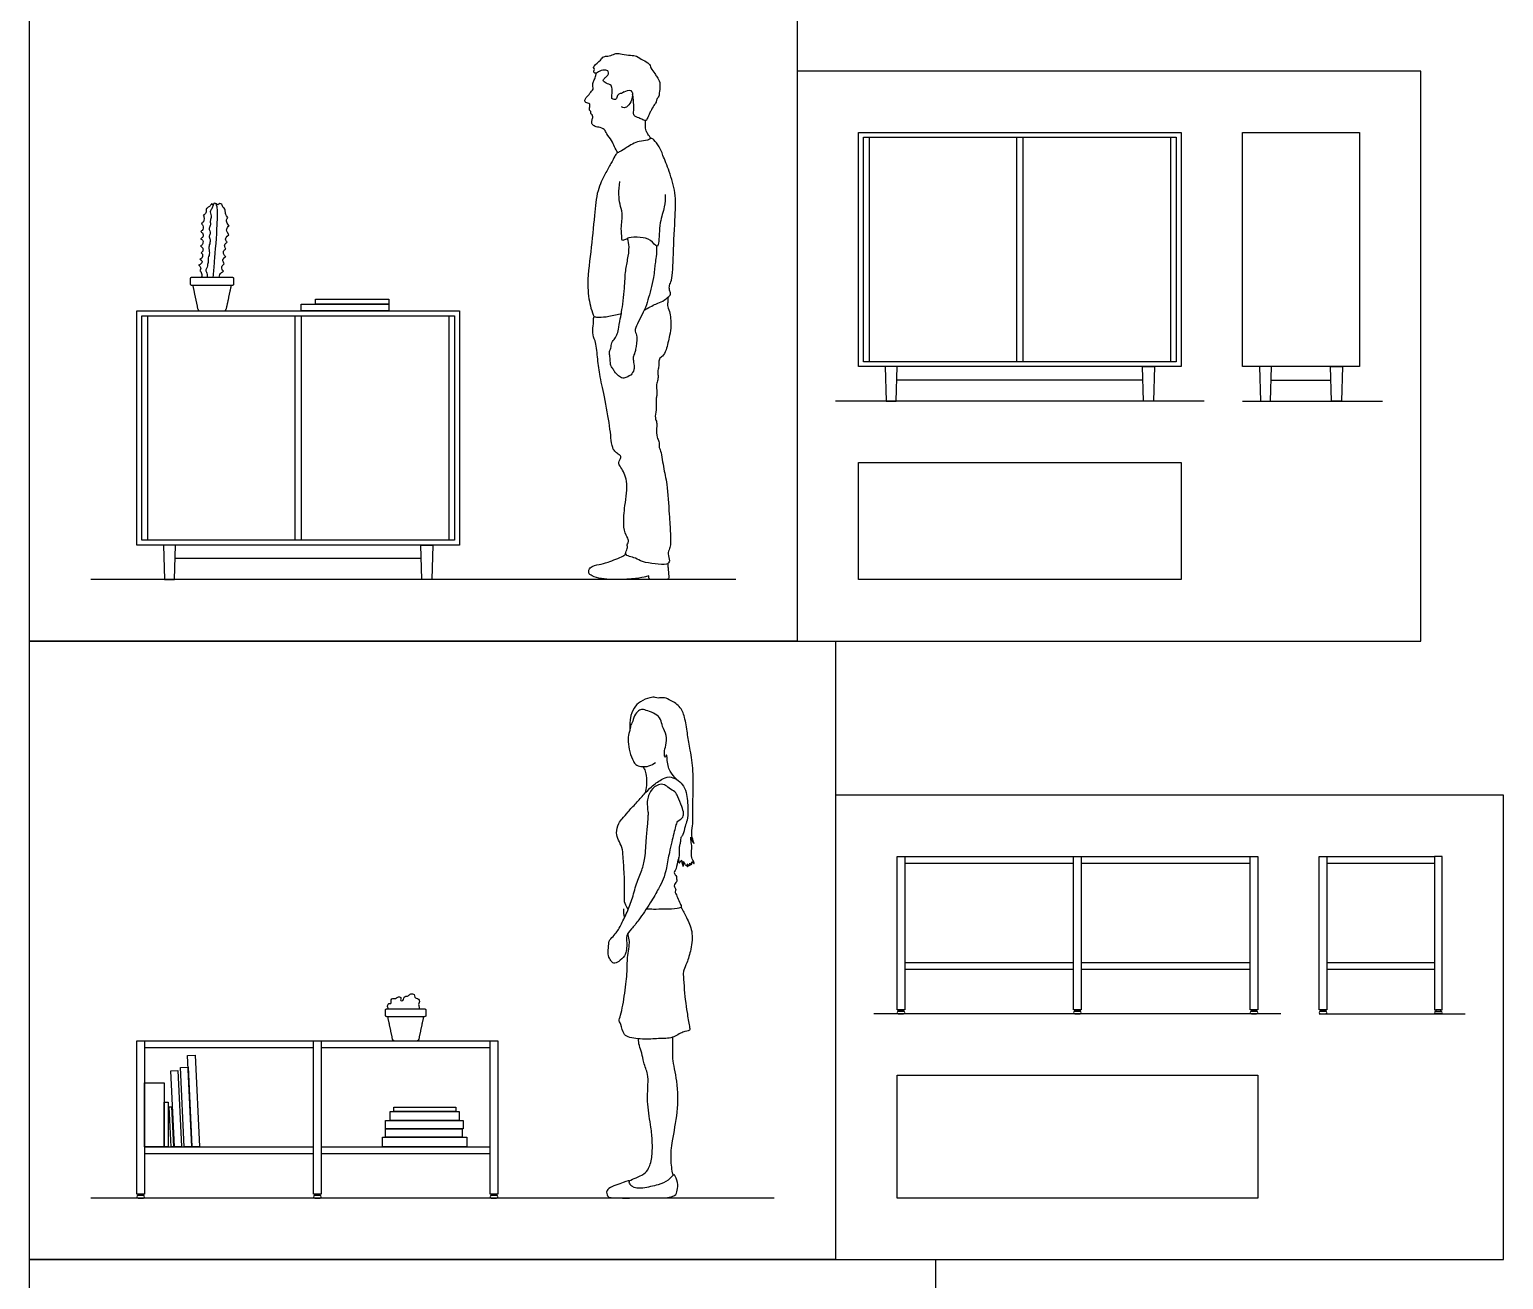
# Model space of a CAD drawing. Header units: millimetres. Extents: x 0.1 to 7.1, y -0.3 to 19.4.
# Drawn here: x 0.062 to 4.938, y 2.195 to 6.331 of the extents above; entities that cross this region are included whole.
import ezdxf

# ---------------------------------------------------------------- set-up
doc = ezdxf.new("R2010")
doc.units = ezdxf.units.MM
for name, color, linetype, true_color in [('AG-DIAGRAM', 7, 'Continuous', 0xfecc66), ('AG-FURNITURE', 7, 'Continuous', 0x66ccff), ('AG-OBJECTS', 7, 'Continuous', 0xcc66ff), ('AG-PEOPLE', 7, 'Continuous', 0xfc6666), ('X-VPRT', 6, 'Continuous', 0xff00ff)]:
    doc.layers.add(name, color=color, linetype=linetype, true_color=true_color)

msp = doc.modelspace()

# ---------------------------------------------------------------- linework, layer by layer
at = {"layer": 'AG-DIAGRAM'}
for p, q in [((3.9479, 5.1012), (2.7287, 5.1012)), ((4.0749, 5.1012), (4.5384, 5.1012)), ((2.3985, 4.5107), (0.2649, 4.5107)), ((4.2019, 3.0741), (2.8557, 3.0741)), ((4.3289, 3.0741), (4.8115, 3.0741)), ((2.5255, 2.4645), (0.2649, 2.4645))]:
    msp.add_line(p, q, dxfattribs=at)
at = {"layer": 'AG-FURNITURE'}
for p, q in [((4.1697, 5.171), (4.3674, 5.171)), ((2.9573, 3.5948), (3.5161, 3.5948)), ((2.9573, 3.5726), (3.5161, 3.5726)), ((3.5415, 3.5948), (4.1003, 3.5948)), ((3.5415, 3.5726), (4.1003, 3.5726)), ((2.9573, 3.2439), (3.5161, 3.2439)), ((2.9573, 3.2217), (3.5161, 3.2217)), ((3.5415, 3.2439), (4.1003, 3.2439)), ((3.5415, 3.2217), (4.1003, 3.2217)), ((0.4427, 2.9852), (1.0015, 2.9852)), ((1.0269, 2.9852), (1.5857, 2.9852)), ((0.4427, 2.963), (1.0015, 2.963)), ((1.0269, 2.963), (1.5857, 2.963)), ((0.4427, 2.6343), (1.0015, 2.6343)), ((1.0269, 2.6343), (1.5857, 2.6343)), ((0.4427, 2.6121), (1.0015, 2.6121)), ((1.0269, 2.6121), (1.5857, 2.6121))]:
    msp.add_line(p, q, dxfattribs=at)
for points in [[(2.8049, 5.9902), (3.8717, 5.9902), (3.8717, 5.2155), (2.8049, 5.2155)], [(2.8207, 5.9744), (3.8558, 5.9744), (3.8558, 5.2314), (2.8207, 5.2314)], [(3.3287, 5.9744), (3.3478, 5.9744), (3.3478, 5.2314), (3.3287, 5.2314)], [(4.0749, 5.9902), (4.4622, 5.9902), (4.4622, 5.2155), (4.0749, 5.2155)], [(0.4173, 5.3997), (1.4841, 5.3997), (1.4841, 4.625), (0.4173, 4.625)], [(0.4331, 5.3838), (1.4682, 5.3838), (1.4682, 4.6409), (0.4331, 4.6409)], [(0.9411, 5.3838), (0.9602, 5.3838), (0.9602, 4.6409), (0.9411, 4.6409)], [(2.8929, 5.2155), (2.8962, 5.1012), (2.9294, 5.1012), (2.9327, 5.2155)], [(3.7836, 5.2155), (3.7803, 5.1012), (3.7471, 5.1012), (3.7438, 5.2155)], [(4.1312, 5.2155), (4.1345, 5.1012), (4.1676, 5.1012), (4.1709, 5.2155)], [(4.4059, 5.2155), (4.4026, 5.1012), (4.3694, 5.1012), (4.3661, 5.2155)], [(2.8049, 4.898), (3.8717, 4.898), (3.8717, 4.5107), (2.8049, 4.5107)], [(0.5053, 4.625), (0.5086, 4.5107), (0.5418, 4.5107), (0.5451, 4.625)], [(1.396, 4.625), (1.3927, 4.5107), (1.3595, 4.5107), (1.3562, 4.625)], [(2.9319, 3.5948), (2.9573, 3.5948), (2.9573, 3.0868), (2.9319, 3.0868)], [(3.5161, 3.5948), (3.5415, 3.5948), (3.5415, 3.0868), (3.5161, 3.0868)], [(4.1003, 3.5948), (4.1257, 3.5948), (4.1257, 3.0868), (4.1003, 3.0868)], [(4.3289, 3.5948), (4.3543, 3.5948), (4.3543, 3.0868), (4.3289, 3.0868)], [(4.7353, 3.5948), (4.7099, 3.5948), (4.7099, 3.0868), (4.7353, 3.0868)], [(2.936, 3.0868), (2.9531, 3.0868), (2.9531, 3.0821), (2.936, 3.0821)], [(3.5202, 3.0868), (3.5373, 3.0868), (3.5373, 3.0821), (3.5202, 3.0821)], [(4.1044, 3.0868), (4.1215, 3.0868), (4.1215, 3.0821), (4.1044, 3.0821)], [(4.333, 3.0868), (4.3501, 3.0868), (4.3501, 3.0821), (4.333, 3.0821)], [(4.7311, 3.0868), (4.714, 3.0868), (4.714, 3.0821), (4.7311, 3.0821)], [(0.4173, 2.9852), (0.4427, 2.9852), (0.4427, 2.4772), (0.4173, 2.4772)], [(1.0015, 2.9852), (1.0269, 2.9852), (1.0269, 2.4772), (1.0015, 2.4772)], [(1.5857, 2.9852), (1.6111, 2.9852), (1.6111, 2.4772), (1.5857, 2.4772)], [(2.9319, 2.8709), (4.1257, 2.8709), (4.1257, 2.4645), (2.9319, 2.4645)], [(0.4214, 2.4772), (0.4385, 2.4772), (0.4385, 2.4725), (0.4214, 2.4725)], [(1.0056, 2.4772), (1.0227, 2.4772), (1.0227, 2.4725), (1.0056, 2.4725)], [(1.5898, 2.4772), (1.6069, 2.4772), (1.6069, 2.4725), (1.5898, 2.4725)]]:
    msp.add_lwpolyline(points, close=True, dxfattribs=at)
for points in [[(2.8398, 5.9744), (2.8398, 5.2314)], [(3.8367, 5.9744), (3.8367, 5.2314)], [(0.4522, 5.3838), (0.4522, 4.6409)], [(1.4491, 5.3838), (1.4491, 4.6409)], [(3.7451, 5.171), (3.3383, 5.171), (2.9314, 5.171)], [(1.3575, 4.5804), (0.9507, 4.5804), (0.5438, 4.5804)], [(4.3543, 3.5948), (4.7099, 3.5948)], [(4.3543, 3.5726), (4.7099, 3.5726)], [(4.3543, 3.2439), (4.7099, 3.2439)], [(4.3543, 3.2217), (4.7099, 3.2217)]]:
    msp.add_lwpolyline(points, dxfattribs=at)
for centre, start, end in [((2.9358, 3.0781), 90, 180), ((2.9358, 3.0781), 180, 270), ((2.9533, 3.0781), 0, 90), ((2.9533, 3.0781), 270, 0), ((3.52, 3.0781), 90, 180), ((3.52, 3.0781), 180, 270), ((3.5375, 3.0781), 0, 90), ((3.5375, 3.0781), 270, 0), ((4.1042, 3.0781), 90, 180), ((4.1042, 3.0781), 180, 270), ((4.1217, 3.0781), 0, 90), ((4.1217, 3.0781), 270, 0), ((4.3328, 3.0781), 90, 180), ((4.3328, 3.0781), 180, 270), ((4.3503, 3.0781), 0, 90), ((4.3503, 3.0781), 270, 0), ((4.7138, 3.0781), 90, 180), ((4.7138, 3.0781), 180, 270), ((4.7313, 3.0781), 0, 90), ((4.7313, 3.0781), 270, 0), ((0.4212, 2.4685), 90, 180), ((0.4212, 2.4685), 180, 270), ((0.4387, 2.4685), 0, 90), ((0.4387, 2.4685), 270, 0), ((1.0054, 2.4685), 90, 180), ((1.0054, 2.4685), 180, 270), ((1.0229, 2.4685), 0, 90), ((1.0229, 2.4685), 270, 0), ((1.5896, 2.4685), 90, 180), ((1.5896, 2.4685), 180, 270), ((1.6071, 2.4685), 0, 90), ((1.6071, 2.4685), 270, 0)]:
    msp.add_arc(centre, 0.00397, start, end, dxfattribs=at)
for points in [[(2.9533, 3.0821), (2.9446, 3.0821), (2.9358, 3.0821)], [(2.9358, 3.0741), (2.9446, 3.0741), (2.9533, 3.0741)], [(3.5375, 3.0821), (3.5288, 3.0821), (3.52, 3.0821)], [(3.52, 3.0741), (3.5288, 3.0741), (3.5375, 3.0741)], [(4.1217, 3.0821), (4.113, 3.0821), (4.1042, 3.0821)], [(4.1042, 3.0741), (4.113, 3.0741), (4.1217, 3.0741)], [(4.3503, 3.0821), (4.3416, 3.0821), (4.3328, 3.0821)], [(4.3328, 3.0741), (4.3416, 3.0741), (4.3503, 3.0741)], [(4.7138, 3.0821), (4.7226, 3.0821), (4.7313, 3.0821)], [(4.7313, 3.0741), (4.7226, 3.0741), (4.7138, 3.0741)], [(0.4387, 2.4725), (0.43, 2.4725), (0.4212, 2.4725)], [(0.4212, 2.4645), (0.43, 2.4645), (0.4387, 2.4645)], [(1.0229, 2.4725), (1.0142, 2.4725), (1.0054, 2.4725)], [(1.0054, 2.4645), (1.0142, 2.4645), (1.0229, 2.4645)], [(1.6071, 2.4725), (1.5984, 2.4725), (1.5896, 2.4725)], [(1.5896, 2.4645), (1.5984, 2.4645), (1.6071, 2.4645)]]:
    msp.add_open_spline(points, degree=2, dxfattribs=at)
at = {"layer": 'AG-OBJECTS'}
for points in [[(0.9604, 5.3997), (0.9604, 5.4218), (1.2501, 5.4218), (1.2501, 5.3997)], [(1.008, 5.4218), (1.008, 5.4389), (1.2501, 5.4389), (1.2501, 5.4218)], [(0.599, 2.6343), (0.5847, 2.9357), (0.6097, 2.9369), (0.624, 2.6355)], [(0.5413, 2.6343), (0.5293, 2.8855), (0.5523, 2.8866), (0.5642, 2.6354)], [(0.5737, 2.6343), (0.5613, 2.8959), (0.5863, 2.8971), (0.5987, 2.6355)], [(0.4427, 2.6343), (0.4427, 2.8459), (0.5069, 2.8459), (0.5069, 2.6343)], [(0.5069, 2.6343), (0.5069, 2.7813), (0.5204, 2.7813), (0.5204, 2.6343)], [(0.5308, 2.6343), (0.5243, 2.7664), (0.5311, 2.7667), (0.5376, 2.6347)], [(1.2554, 2.7206), (1.2554, 2.7506), (1.4833, 2.7506), (1.4833, 2.7206)], [(1.2671, 2.7506), (1.2671, 2.7654), (1.4722, 2.7654), (1.4722, 2.7506)], [(1.2398, 2.694), (1.2398, 2.7206), (1.4966, 2.7206), (1.4966, 2.694)], [(1.2398, 2.6662), (1.2398, 2.694), (1.4931, 2.694), (1.4931, 2.6662)], [(1.2294, 2.6343), (1.2294, 2.6662), (1.5088, 2.6662), (1.5088, 2.6343)]]:
    msp.add_lwpolyline(points, close=True, dxfattribs=at)
for centre, radius, start, end in [((0.6253, 5.4066), 0.0069, 191.925, 270), ((0.7061, 5.4066), 0.0069, 270, 348.075), ((1.2683, 2.9917), 0.00648, 191.925, 270), ((1.3442, 2.9917), 0.00648, 270, 348.075)]:
    msp.add_arc(centre, radius, start, end, dxfattribs=at)
for points, knots in [([(0.7178, 5.7086), (0.711, 5.7165), (0.7095, 5.7262), (0.7092, 5.7372), (0.7018, 5.7416), (0.6988, 5.752), (0.6918, 5.7578), (0.6849, 5.7484), (0.6799, 5.7557), (0.6708, 5.7575), (0.6695, 5.7458), (0.6647, 5.7583), (0.6623, 5.7504), (0.656, 5.7438), (0.6467, 5.7396), (0.646, 5.7323), (0.6472, 5.7233), (0.6401, 5.7183), (0.6365, 5.7171)], [12.733356, 12.733356, 12.733356, 12.733356, 13.386072, 13.972193, 14.468214, 15.059555, 15.529618, 16.039367, 16.50943, 16.995877, 17.436909, 17.902884, 18.283351, 18.855914, 19.407298, 19.863722, 20.385024, 20.991456, 20.991456, 20.991456, 20.991456]), ([(0.6696, 5.5118), (0.6713, 5.529), (0.6744, 5.5619), (0.6834, 5.6832), (0.6841, 5.7333), (0.682, 5.7473), (0.6791, 5.7548)], [0, 0, 0, 0, 1.226568, 3.104051, 4.309965, 5.040844, 5.040844, 5.040844, 5.040844]), ([(0.6365, 5.7171), (0.6376, 5.715), (0.6393, 5.7103), (0.64, 5.7045), (0.6381, 5.6944), (0.6327, 5.6906), (0.6299, 5.6892)], [20.991456, 20.991456, 20.991456, 20.991456, 21.447049, 21.863531, 22.390217, 22.909452, 22.909452, 22.909452, 22.909452]), ([(0.6691, 5.7499), (0.6677, 5.746), (0.6652, 5.7382), (0.658, 5.7286), (0.662, 5.7189), (0.6637, 5.7091), (0.6578, 5.6964), (0.6631, 5.6852), (0.6542, 5.6736), (0.6584, 5.6647), (0.6606, 5.6551), (0.6539, 5.6451), (0.6599, 5.639), (0.6599, 5.6257), (0.6535, 5.611), (0.657, 5.6017), (0.657, 5.583), (0.651, 5.5762), (0.6546, 5.5596), (0.6489, 5.554), (0.6519, 5.5445), (0.6429, 5.5365), (0.6479, 5.5281), (0.6497, 5.5186), (0.65, 5.5118)], [0, 0, 0, 0, 0.619341, 1.199148, 1.735405, 2.284756, 2.918054, 3.503729, 4.124061, 4.647675, 5.189134, 5.750733, 6.211466, 6.837348, 7.523288, 8.077606, 8.807743, 9.332221, 10.013767, 10.477232, 10.986862, 11.536088, 12.057339, 12.672035, 12.672035, 12.672035, 12.672035]), ([(0.7218, 5.6808), (0.7113, 5.6971), (0.7138, 5.7038), (0.7163, 5.7071), (0.7178, 5.7086)], [10.783844, 10.783844, 10.783844, 10.783844, 11.870526, 12.733356, 12.733356, 12.733356, 12.733356]), ([(0.6281, 5.6629), (0.6303, 5.6617), (0.6342, 5.6584), (0.637, 5.6515), (0.6354, 5.645), (0.6308, 5.6397), (0.628, 5.638)], [24.812625, 24.812625, 24.812625, 24.812625, 25.278634, 25.725305, 26.156921, 26.695437, 26.695437, 26.695437, 26.695437]), ([(0.6299, 5.6892), (0.6323, 5.6875), (0.6364, 5.6827), (0.6376, 5.6733), (0.6327, 5.6662), (0.6297, 5.6639), (0.6281, 5.6629)], [22.909452, 22.909452, 22.909452, 22.909452, 23.420131, 23.925989, 24.409603, 24.812625, 24.812625, 24.812625, 24.812625]), ([(0.7212, 5.6522), (0.7141, 5.663), (0.7126, 5.6715), (0.7185, 5.6784), (0.7218, 5.6808)], [9.091322, 9.091322, 9.091322, 9.091322, 9.920618, 10.783844, 10.783844, 10.783844, 10.783844]), ([(0.628, 5.638), (0.6304, 5.6375), (0.6362, 5.6354), (0.6358, 5.6251), (0.6352, 5.6202), (0.6303, 5.6159), (0.6275, 5.6148)], [26.695437, 26.695437, 26.695437, 26.695437, 27.162729, 27.673792, 28.05797, 28.565368, 28.565368, 28.565368, 28.565368]), ([(0.6275, 5.6148), (0.6356, 5.6099), (0.6367, 5.6017), (0.6333, 5.5951), (0.6306, 5.5929), (0.6292, 5.5921)], [28.565368, 28.565368, 28.565368, 28.565368, 29.290625, 29.89472, 30.388606, 30.388606, 30.388606, 30.388606]), ([(0.7115, 5.6041), (0.707, 5.6114), (0.706, 5.62), (0.7125, 5.6255), (0.7159, 5.6273)], [5.936266, 5.936266, 5.936266, 5.936266, 6.685128, 7.470779, 7.470779, 7.470779, 7.470779]), ([(0.7159, 5.6273), (0.7132, 5.6299), (0.7086, 5.6372), (0.7122, 5.6446), (0.7212, 5.6522)], [7.470779, 7.470779, 7.470779, 7.470779, 8.297319, 9.091322, 9.091322, 9.091322, 9.091322]), ([(0.6253, 5.5717), (0.628, 5.5706), (0.6328, 5.5665), (0.6327, 5.5588), (0.6268, 5.5537), (0.6232, 5.5521), (0.6213, 5.5516)], [32.156419, 32.156419, 32.156419, 32.156419, 32.656907, 33.097555, 33.55641, 33.968706, 33.968706, 33.968706, 33.968706]), ([(0.6292, 5.5921), (0.6311, 5.5912), (0.635, 5.5883), (0.6341, 5.5801), (0.6323, 5.5736), (0.6275, 5.5719), (0.6253, 5.5717)], [30.388606, 30.388606, 30.388606, 30.388606, 30.816587, 31.285738, 31.718794, 32.156419, 32.156419, 32.156419, 32.156419]), ([(0.7059, 5.5553), (0.7047, 5.5572), (0.703, 5.5612), (0.6996, 5.5707), (0.7069, 5.5774), (0.7108, 5.5792)], [2.753422, 2.753422, 2.753422, 2.753422, 3.190546, 3.697408, 4.305023, 4.305023, 4.305023, 4.305023]), ([(0.7108, 5.5792), (0.7079, 5.5814), (0.7034, 5.5874), (0.7022, 5.5985), (0.7085, 5.6029), (0.7115, 5.6041)], [4.305023, 4.305023, 4.305023, 4.305023, 4.868565, 5.402339, 5.936266, 5.936266, 5.936266, 5.936266]), ([(0.6213, 5.5516), (0.6226, 5.5504), (0.6248, 5.5478), (0.6287, 5.5436), (0.6279, 5.5376), (0.6264, 5.5341), (0.6254, 5.5325)], [33.968706, 33.968706, 33.968706, 33.968706, 34.359158, 34.752475, 35.154305, 35.56332, 35.56332, 35.56332, 35.56332]), ([(0.6254, 5.5325), (0.6265, 5.5318), (0.6287, 5.5299), (0.6321, 5.5237), (0.6323, 5.5156), (0.6313, 5.5118)], [35.56332, 35.56332, 35.56332, 35.56332, 35.90721, 36.348788, 36.936811, 36.936811, 36.936811, 36.936811]), ([(0.6891, 5.5118), (0.6894, 5.515), (0.6908, 5.5216), (0.6986, 5.5289), (0.7032, 5.5311)], [0, 0, 0, 0, 0.526739, 1.190092, 1.190092, 1.190092, 1.190092]), ([(0.7032, 5.5311), (0.7014, 5.5326), (0.6981, 5.5364), (0.6969, 5.5469), (0.7026, 5.5532), (0.7059, 5.5553)], [1.190092, 1.190092, 1.190092, 1.190092, 1.64425, 2.170042, 2.753422, 2.753422, 2.753422, 2.753422]), ([(1.25, 3.0905), (1.2456, 3.0978), (1.2473, 3.103), (1.2492, 3.1095), (1.2583, 3.1073), (1.259, 3.1121), (1.2566, 3.12), (1.2633, 3.127), (1.2735, 3.1228), (1.2782, 3.1302), (1.2937, 3.1309), (1.2865, 3.1157), (1.2993, 3.1166), (1.2994, 3.1263), (1.3031, 3.1327), (1.3164, 3.132), (1.3214, 3.1422), (1.3366, 3.1396), (1.3355, 3.1283), (1.3409, 3.1251), (1.3497, 3.1244), (1.353, 3.1142), (1.3487, 3.1081), (1.3485, 3.1007), (1.3523, 3.0971), (1.3507, 3.0905)], [0.01196, 0.01196, 0.01196, 0.01196, 0.322051, 0.644102, 0.966153, 1.288204, 1.610255, 1.932306, 2.254357, 2.576409, 2.89846, 3.220511, 3.542562, 3.864613, 4.186664, 4.508715, 4.830766, 5.152817, 5.474868, 5.796919, 6.11897, 6.441021, 6.763072, 7.085124, 7.407175, 7.407175, 7.407175, 7.407175])]:
    msp.add_open_spline(points, degree=3, knots=knots, dxfattribs=at)
for points, weights in [([(0.5948, 5.5077), (0.5948, 5.5118), (0.599, 5.5118)], [1, 0.707106781187, 1]), ([(0.7324, 5.5118), (0.7366, 5.5118), (0.7366, 5.5077)], [1, 0.707106781186, 1]), ([(0.599, 5.4842), (0.5948, 5.4842), (0.5948, 5.4883)], [1, 0.707106781186, 1]), ([(0.7366, 5.4883), (0.7366, 5.4842), (0.7324, 5.4842)], [1, 0.707106781186, 1]), ([(1.2397, 3.0866), (1.2397, 3.0905), (1.2436, 3.0905)], [1, 0.707106781187, 1]), ([(1.369, 3.0905), (1.3728, 3.0905), (1.3728, 3.0866)], [1, 0.707106781186, 1]), ([(1.2436, 3.0646), (1.2397, 3.0646), (1.2397, 3.0684)], [1, 0.707106781186, 1]), ([(1.3728, 3.0684), (1.3728, 3.0646), (1.369, 3.0646)], [1, 0.707106781186, 1])]:
    msp.add_rational_spline(points, weights, degree=2, dxfattribs=at)
for points in [[(0.599, 5.5118), (0.6657, 5.5118), (0.7324, 5.5118)], [(0.5948, 5.4883), (0.5948, 5.498), (0.5948, 5.5077)], [(0.7324, 5.4842), (0.6657, 5.4842), (0.599, 5.4842)], [(0.6018, 5.4842), (0.6102, 5.4447), (0.6185, 5.4052)], [(0.7129, 5.4052), (0.7212, 5.4447), (0.7296, 5.4842)], [(0.7366, 5.5077), (0.7366, 5.498), (0.7366, 5.4883)], [(0.6253, 5.3997), (0.6657, 5.3997), (0.7061, 5.3997)], [(1.2397, 3.0684), (1.2397, 3.0775), (1.2397, 3.0866)], [(1.2436, 3.0905), (1.3063, 3.0905), (1.369, 3.0905)], [(1.3728, 3.0866), (1.3728, 3.0775), (1.3728, 3.0684)], [(1.369, 3.0646), (1.3063, 3.0646), (1.2436, 3.0646)], [(1.2463, 3.0646), (1.2541, 3.0275), (1.2619, 2.9903)], [(1.3506, 2.9903), (1.3584, 3.0275), (1.3662, 3.0646)], [(1.2683, 2.9852), (1.3063, 2.9852), (1.3442, 2.9852)]]:
    msp.add_open_spline(points, degree=2, dxfattribs=at)
at = {"layer": 'AG-PEOPLE'}
for points, knots in [([(2.0291, 6.1244), (2.0215, 6.1189), (2.0124, 6.1205), (2.0055, 6.1102), (2.0015, 6.0963), (1.9928, 6.1011), (1.9865, 6.1018), (1.9895, 6.1165), (1.9898, 6.1306), (1.9885, 6.1479), (1.9701, 6.1521), (1.957, 6.1627), (1.9645, 6.1693), (1.9706, 6.1758), (1.9791, 6.1833), (1.9771, 6.1924), (1.9722, 6.1969), (1.9519, 6.1984), (1.9391, 6.1864), (1.9312, 6.1855), (1.9269, 6.1935), (1.9333, 6.1991), (1.9267, 6.2058), (1.9302, 6.2125), (1.9515, 6.2292), (1.9605, 6.2434), (1.9754, 6.2417), (1.9935, 6.2482), (2.004, 6.2539), (2.0227, 6.2482), (2.0506, 6.246), (2.0709, 6.2445), (2.0905, 6.2291), (2.1134, 6.2201), (2.1164, 6.2035), (2.1306, 6.1852), (2.1381, 6.1732), (2.1503, 6.1566), (2.1453, 6.1264), (2.1451, 6.1103), (2.1362, 6.1004), (2.1355, 6.0895), (2.1272, 6.0798), (2.1165, 6.0612), (2.1128, 6.0507), (2.107, 6.0402), (2.1043, 6.0342), (2.1024, 6.0279), (2.0901, 6.0327), (2.0784, 6.0386), (2.0589, 6.0449), (2.0609, 6.0598), (2.0607, 6.0774), (2.0605, 6.0996), (2.058, 6.1106), (2.0566, 6.116)], [0, 0, 0, 0, 0.190535, 0.390656, 0.590823, 0.748689, 0.876983, 1.081833, 1.312257, 1.53474, 1.780662, 1.994454, 2.149659, 2.330417, 2.519133, 2.681212, 2.822808, 3.075292, 3.317012, 3.463331, 3.615511, 3.764127, 3.917577, 4.061577, 4.364924, 4.596988, 4.808877, 5.06269, 5.257325, 5.506258, 5.816108, 6.075701, 6.363527, 6.641361, 6.870332, 7.145485, 7.366862, 7.620793, 7.93797, 8.170694, 8.371784, 8.555771, 8.762469, 9.030229, 9.229384, 9.426467, 9.57806, 9.703694, 9.893724, 10.119459, 10.363068, 10.566519, 10.814744, 11.087699, 11.325723, 11.325723, 11.325723, 11.325723]), ([(2.0078, 5.9233), (2.004, 5.9297), (1.9964, 5.9429), (1.9888, 5.9642), (1.9711, 5.985), (1.9653, 6.002), (1.9451, 6.0082), (1.9295, 6.01), (1.9213, 6.0203), (1.9223, 6.0314), (1.9264, 6.0423), (1.9236, 6.049), (1.9168, 6.0532), (1.9199, 6.0607), (1.9128, 6.0633), (1.9154, 6.0757), (1.9167, 6.0855), (1.9091, 6.0873), (1.9019, 6.0884), (1.8979, 6.0952), (1.9016, 6.1052), (1.9104, 6.1125), (1.9212, 6.1269), (1.9275, 6.1332), (1.9248, 6.143), (1.9256, 6.1556), (1.932, 6.1674), (1.9347, 6.1757), (1.936, 6.1829), (1.9362, 6.1865)], [0, 0, 0, 0, 0.271151, 0.545297, 0.84233, 1.077934, 1.331127, 1.558028, 1.750507, 1.93876, 2.13144, 2.279461, 2.429375, 2.570852, 2.701869, 2.898994, 3.069432, 3.213341, 3.367324, 3.514344, 3.690936, 3.888944, 4.132327, 4.295992, 4.467673, 4.672705, 4.880737, 5.050539, 5.238075, 5.238075, 5.238075, 5.238075]), ([(2.0291, 6.1244), (2.0468, 6.1334), (2.0556, 6.1269), (2.0577, 6.1121), (2.0521, 6.0915), (2.0387, 6.0728), (2.0267, 6.0708), (2.0204, 6.0748)], [0, 0, 0, 0, 0.286775, 0.587923, 0.957893, 1.340449, 1.625801, 1.625801, 1.625801, 1.625801]), ([(2.1179, 5.9705), (2.1142, 5.9751), (2.1078, 5.9852), (2.1006, 5.9958), (2.0994, 6.0139), (2.0996, 6.0243), (2.1001, 6.0296)], [0, 0, 0, 0, 0.2417923, 0.4457342, 0.6847744, 0.9140682, 0.9140682, 0.9140682, 0.9140682]), ([(2.0956, 5.4026), (2.1082, 5.4099), (2.1338, 5.4237), (2.1573, 5.4307), (2.1771, 5.4468), (2.1849, 5.457), (2.1781, 5.4687), (2.1783, 5.4854), (2.1896, 5.5033), (2.1914, 5.5923), (2.1977, 5.7126), (2.2017, 5.7889), (2.1793, 5.8602), (2.1578, 5.9138), (2.1469, 5.9429), (2.1284, 5.9653), (2.1183, 5.9732), (2.1054, 5.9618), (2.077, 5.9642), (2.037, 5.9413), (2.0175, 5.9272), (2.0043, 5.9226), (1.9977, 5.9109), (1.985, 5.886), (1.9653, 5.8524), (1.9377, 5.7964), (1.931, 5.7131), (1.9193, 5.5964), (1.9037, 5.4804), (1.9175, 5.4138), (1.9269, 5.3828), (1.9321, 5.3799), (1.9479, 5.3785), (1.977, 5.3811), (2.0091, 5.3885), (2.0198, 5.3913)], [0, 0, 0, 0, 0.382194, 0.673943, 0.961253, 1.153167, 1.353424, 1.580278, 1.831101, 2.36753, 3.018714, 3.525006, 4.02203, 4.459871, 4.784544, 5.091854, 5.276585, 5.490177, 5.795511, 6.189114, 6.475166, 6.679188, 6.882135, 7.183397, 7.547348, 7.997017, 8.524238, 9.159808, 9.790775, 10.270612, 10.575816, 10.700719, 10.916662, 11.24833, 11.602471, 11.602471, 11.602471, 11.602471]), ([(2.1649, 5.7849), (2.1648, 5.7712), (2.1642, 5.7422), (2.1448, 5.6941), (2.1451, 5.6275), (2.1386, 5.6072), (2.1156, 5.6386), (2.0837, 5.6444), (2.0422, 5.6434), (2.0365, 5.6363), (2.02, 5.6311), (2.0223, 5.6438), (2.0171, 5.6752), (2.0264, 5.723), (2.0141, 5.7525), (2.0112, 5.7858), (2.0125, 5.8138), (2.0147, 5.8277)], [0, 0, 0, 0, 0.367049, 0.788871, 1.260305, 1.450852, 1.759502, 2.097716, 2.462205, 2.708919, 2.911216, 3.071701, 3.372621, 3.770923, 4.091179, 4.418541, 4.791058, 4.791058, 4.791058, 4.791058]), ([(2.1363, 5.6144), (2.1366, 5.6029), (2.1358, 5.5795), (2.1305, 5.5547), (2.1282, 5.5097), (2.1078, 5.4345), (2.0983, 5.4055), (2.0671, 5.3463), (2.064, 5.3325), (2.0747, 5.3137), (2.0667, 5.2737), (2.0648, 5.2603), (2.0584, 5.2498), (2.0596, 5.2352), (2.063, 5.2139), (2.0616, 5.2026), (2.053, 5.1892), (2.047, 5.1847), (2.0348, 5.1779), (2.0203, 5.1771), (2.0096, 5.1867), (1.9993, 5.1947), (1.9939, 5.2066), (1.9845, 5.2167), (1.9832, 5.2292), (1.9828, 5.2485), (1.9785, 5.2626), (1.986, 5.2766), (1.987, 5.2956), (1.9987, 5.3082), (2.0074, 5.3249), (2.0108, 5.3447), (2.0177, 5.3816), (2.0201, 5.3909), (2.0316, 5.4688), (2.0316, 5.5254), (2.0409, 5.5691), (2.0476, 5.6101), (2.0428, 5.6306), (2.0398, 5.6396)], [0, 0, 0, 0, 0.33652, 0.620909, 1.008387, 1.507065, 1.851038, 2.307533, 2.515095, 2.768733, 3.132059, 3.34588, 3.534175, 3.752964, 4.022998, 4.211135, 4.705493, 4.848153, 5.997013, 6.29276, 6.69316, 6.889557, 7.102383, 7.308509, 7.508824, 7.761072, 7.976825, 8.197933, 8.443653, 8.67753, 8.918847, 9.186302, 9.527023, 9.71811, 10.212231, 10.663043, 11.041196, 11.412303, 11.699617, 11.699617, 11.699617, 11.699617]), ([(2.1733, 5.4441), (2.1738, 5.4396), (2.1747, 5.4302), (2.1707, 5.4174), (2.1815, 5.3974), (2.1857, 5.3495), (2.1794, 5.3197), (2.1698, 5.2713), (2.1578, 5.2498), (2.1432, 5.2418), (2.145, 5.2253), (2.1429, 5.2108), (2.1391, 5.1954), (2.1425, 5.1838), (2.1394, 5.1681), (2.1339, 5.1522), (2.1386, 5.1338), (2.137, 5.1193), (2.1343, 5.108), (2.1365, 5.0723), (2.1297, 5.0465), (2.1384, 5.0311), (2.136, 5.0118), (2.1361, 4.981), (2.1462, 4.969), (2.1431, 4.9496), (2.1507, 4.9406), (2.159, 4.8797), (2.1722, 4.8266), (2.1777, 4.7283), (2.1825, 4.6669), (2.1832, 4.6306), (2.1805, 4.6136), (2.1712, 4.5959), (2.1825, 4.5727), (2.1693, 4.5571), (2.1303, 4.5641), (2.09, 4.5671), (2.0671, 4.583), (2.0473, 4.586), (2.0284, 4.5954), (2.0426, 4.614), (2.0371, 4.6263), (2.0478, 4.6407), (2.0324, 4.6587), (2.0255, 4.6964), (2.0309, 4.7563), (2.0447, 4.8353), (2.0206, 4.8806), (2.0068, 4.8974), (2.0227, 4.9151), (2.0126, 4.925), (2.0002, 4.9318), (1.9888, 4.9474), (1.9854, 4.9823), (1.981, 5.0211), (1.9645, 5.1176), (1.9472, 5.1889), (1.9412, 5.2457), (1.9354, 5.3016), (1.9217, 5.3249), (1.9285, 5.3575), (1.9267, 5.368), (1.9285, 5.3773), (1.9297, 5.3815)], [0, 0, 0, 0, 0.212967, 0.411915, 0.678657, 1.070227, 1.399567, 1.798183, 2.080464, 2.295595, 2.514374, 2.739149, 2.963083, 3.158827, 3.384159, 3.619125, 3.866776, 4.079348, 4.273856, 4.615041, 4.911416, 5.136877, 5.390524, 5.703701, 5.927302, 6.162329, 6.352487, 6.78305, 7.230088, 7.795512, 8.254424, 8.588161, 8.820842, 9.067978, 9.342986, 9.562334, 9.914558, 10.285458, 10.579824, 10.840052, 11.066188, 11.309313, 11.510998, 11.726795, 11.983477, 12.331054, 12.781463, 13.296157, 13.696011, 13.938924, 14.183664, 14.372686, 14.58832, 14.831965, 15.160768, 15.525103, 16.090403, 16.589604, 17.024853, 17.44602, 17.74413, 18.060444, 18.249744, 18.458349, 18.458349, 18.458349, 18.458349]), ([(2.1733, 4.5637), (2.1735, 4.5592), (2.1743, 4.5462), (2.1768, 4.5248), (2.1769, 4.5134), (2.1727, 4.511), (2.1504, 4.5107), (2.1222, 4.5108), (2.1105, 4.5113), (2.1112, 4.5206), (2.1106, 4.523), (2.1057, 4.5217), (2.095, 4.5187), (2.0535, 4.5116), (1.9906, 4.5103), (1.9551, 4.5129), (1.9243, 4.5217), (1.9091, 4.5307), (1.9157, 4.5561), (1.9489, 4.5607), (1.9729, 4.5674), (2.0246, 4.5866), (2.0317, 4.5932), (2.0343, 4.5956)], [0.127116, 0.127116, 0.127116, 0.127116, 0.298065, 0.606624, 0.790416, 0.918282, 1.205594, 1.535665, 1.718555, 1.882888, 1.882888, 1.882888, 2.119791, 2.506312, 2.963379, 3.32566, 3.663811, 3.900536, 4.110703, 4.441545, 4.766419, 5.167329, 5.357933, 5.357933, 5.357933, 5.357933]), ([(2.2101, 3.5934), (2.209, 3.5888), (2.2094, 3.58), (2.2106, 3.573), (2.2139, 3.5742), (2.2161, 3.5789), (2.2193, 3.5861), (2.2201, 3.5711), (2.2251, 3.5584), (2.2254, 3.5711), (2.2236, 3.5828), (2.2293, 3.568), (2.2356, 3.5636), (2.2445, 3.5601), (2.2348, 3.5742), (2.2434, 3.5646), (2.2498, 3.5641), (2.2426, 3.5781), (2.2545, 3.5639), (2.2521, 3.575), (2.2536, 3.5787), (2.2562, 3.5727), (2.2637, 3.5701), (2.255, 3.5838), (2.2498, 3.6013), (2.255, 3.627), (2.2501, 3.643), (2.2491, 3.6655), (2.2532, 3.6442), (2.2633, 3.6335), (2.2541, 3.6547), (2.2511, 3.6739), (2.2572, 3.7044), (2.2553, 3.7364), (2.2576, 3.8051), (2.2587, 3.8862), (2.2466, 3.953), (2.238, 4.0023), (2.2308, 4.0556), (2.2152, 4.0928), (2.1793, 4.1138), (2.1589, 4.1221), (2.1419, 4.1177), (2.1319, 4.122), (2.1134, 4.1215), (2.0815, 4.1082), (2.0601, 4.0875), (2.0485, 4.0541), (2.0486, 4.0355), (2.0471, 4.0274), (2.0483, 4.0143)], [0, 0, 0, 0, 0.221183, 0.360099, 0.44415, 0.586253, 0.703959, 0.906584, 1.083938, 1.256649, 1.414409, 1.599692, 1.784212, 1.910435, 2.077928, 2.234671, 2.349527, 2.510071, 2.67397, 2.824275, 2.917455, 3.050857, 3.172734, 3.368906, 3.631034, 3.923246, 4.182426, 4.388984, 4.610797, 4.782681, 5.009577, 5.28456, 5.601108, 5.932735, 6.415626, 6.953359, 7.433245, 7.849381, 8.275605, 8.64355, 9.013577, 9.286997, 9.51975, 9.706256, 9.952078, 10.293423, 10.616039, 10.959034, 11.211065, 11.406568, 11.406568, 11.406568, 11.406568]), ([(2.2045, 3.8485), (2.1985, 3.8539), (2.1874, 3.8671), (2.1699, 3.8953), (2.172, 3.9424), (2.1639, 3.9158), (2.1603, 3.9415), (2.1683, 3.9623), (2.1718, 3.996), (2.1543, 4.024), (2.1518, 4.0487), (2.1333, 4.0683), (2.1074, 4.0755), (2.0894, 4.0833), (2.0762, 4.0769), (2.061, 4.0617), (2.0571, 4.0371), (2.0505, 4.0307), (2.0491, 4.0133), (2.0429, 4.0021), (2.0423, 3.9729), (2.0457, 3.9414), (2.0594, 3.9104), (2.0663, 3.8976), (2.0853, 3.8914), (2.112, 3.8923), (2.1264, 3.9007), (2.1327, 3.9058)], [0, 0, 0, 0, 0.284484, 0.638843, 0.956143, 1.13193, 1.35228, 1.645821, 1.972898, 2.299653, 2.582121, 2.86984, 3.171643, 3.418824, 3.62694, 3.893201, 4.17388, 4.346538, 4.575911, 4.784617, 5.087836, 5.422986, 5.754552, 5.967525, 6.214057, 6.510863, 6.795065, 6.795065, 6.795065, 6.795065]), ([(2.0427, 3.4197), (2.0283, 3.4389), (2.0311, 3.4696), (2.0301, 3.5356), (2.0256, 3.5919), (2.0238, 3.6241), (2.0096, 3.6489), (2.0009, 3.6721), (2.0097, 3.7049), (2.0232, 3.7195), (2.0425, 3.7433), (2.0685, 3.7712), (2.096, 3.8007), (2.1178, 3.8262), (2.1515, 3.8497), (2.1772, 3.8614), (2.2041, 3.8507), (2.223, 3.8332), (2.2372, 3.806), (2.2406, 3.7515), (2.2391, 3.7144), (2.2295, 3.6952), (2.2263, 3.666), (2.2152, 3.6592), (2.2164, 3.6436), (2.2117, 3.6317), (2.2108, 3.6195), (2.2124, 3.5991), (2.2074, 3.5858), (2.2014, 3.5549), (2.1984, 3.5481), (2.193, 3.542), (2.1973, 3.5338), (2.2039, 3.5291), (2.2016, 3.5203), (2.2056, 3.5131), (2.194, 3.5029), (2.1945, 3.4937), (2.202, 3.4861), (2.1962, 3.4772), (2.2023, 3.4678), (2.2168, 3.4327), (2.2196, 3.4271), (2.2027, 3.4201), (2.1635, 3.4201), (2.1272, 3.4195), (2.1102, 3.42), (2.1019, 3.4203)], [0, 0, 0, 0, 0.363979, 0.8632, 1.317575, 1.653075, 1.96613, 2.264024, 2.601609, 2.869964, 3.196875, 3.572731, 3.952374, 4.303595, 4.686362, 4.997436, 5.306596, 5.606242, 5.933681, 6.380027, 6.743199, 7.023363, 7.33754, 7.539206, 7.764441, 7.978561, 8.189241, 8.4526, 8.692529, 9.024092, 9.190594, 9.346604, 9.518133, 9.683496, 9.852514, 10.011483, 10.232279, 10.406083, 10.58785, 10.757889, 10.960434, 11.331857, 11.459208, 11.684643, 12.069907, 12.435828, 12.734788, 12.734788, 12.734788, 12.734788]), ([(2.0994, 3.8049), (2.1016, 3.8129), (2.1052, 3.8289), (2.1039, 3.8618), (2.0993, 3.8814), (2.0941, 3.889), (2.0914, 3.8923)], [0, 0, 0, 0, 0.288177, 0.618494, 0.87542, 1.081593, 1.081593, 1.081593, 1.081593]), ([(2.2043, 3.7104), (2.2125, 3.7161), (2.223, 3.7208), (2.2275, 3.7381), (2.2195, 3.7602), (2.2069, 3.7923), (2.1987, 3.8096), (2.1766, 3.8196), (2.1633, 3.8343), (2.1405, 3.8341), (2.1154, 3.8145), (2.1022, 3.778), (2.108, 3.744), (2.1084, 3.7356), (2.1088, 3.7316)], [0, 0, 0, 0, 0.224902, 0.464368, 0.758169, 1.112542, 1.373492, 1.661247, 1.924126, 2.19227, 2.521984, 2.896914, 3.243449, 3.451881, 3.451881, 3.451881, 3.451881]), ([(2.2043, 3.7104), (2.2025, 3.705), (2.1985, 3.6945), (2.1868, 3.641), (2.1784, 3.6094), (2.1692, 3.5568), (2.16, 3.5189), (2.1424, 3.4871), (2.1161, 3.4404), (2.0785, 3.3857), (2.0548, 3.3559), (2.0345, 3.3341), (2.0376, 3.3137), (2.0377, 3.2984), (2.0361, 3.2759), (2.0221, 3.253), (2.0006, 3.2376), (1.989, 3.2439), (1.9805, 3.2562), (1.9742, 3.2749), (1.979, 3.3073), (1.9785, 3.3156), (1.9936, 3.3315), (2.0058, 3.3451), (2.016, 3.3632), (2.0371, 3.4058), (2.0561, 3.4511), (2.0681, 3.5044), (2.0886, 3.5491), (2.0995, 3.59), (2.1021, 3.6553), (2.1077, 3.7005), (2.1085, 3.7216), (2.1088, 3.7316)], [0, 0, 0, 0, 0.238152, 0.654804, 1.002292, 1.417836, 1.778893, 2.119774, 2.545591, 3.018426, 3.379418, 3.680677, 3.926947, 4.158992, 4.425149, 4.639064, 5.757669, 5.996265, 6.221064, 6.428812, 6.621194, 6.784042, 7.04638, 7.324471, 7.58678, 7.979262, 8.391235, 8.817366, 9.217752, 9.59369, 10.060273, 10.451839, 10.768947, 10.768947, 10.768947, 10.768947]), ([(2.2169, 3.4267), (2.2238, 3.4157), (2.2357, 3.3924), (2.2578, 3.3467), (2.2512, 3.2883), (2.2382, 3.2445), (2.2253, 3.2182), (2.2238, 3.2044), (2.2311, 3.1174), (2.2368, 3.0822), (2.2443, 3.0346), (2.2486, 3.0171), (2.2204, 3.0156), (2.1899, 2.9915), (2.1415, 2.993), (2.0921, 2.988), (2.0362, 2.9962), (2.0246, 3.0131), (2.0167, 3.0447), (2.0103, 3.051), (2.0201, 3.0726), (2.032, 3.1442), (2.0399, 3.2136), (2.0384, 3.2578), (2.0492, 3.314), (2.0447, 3.3262), (2.0412, 3.3398)], [0, 0, 0, 0, 0.363422, 0.772417, 1.21676, 1.617311, 1.91492, 2.136088, 2.667318, 3.050861, 3.446874, 3.656334, 3.930208, 4.292189, 4.688317, 5.113464, 5.534923, 5.793804, 6.118363, 6.277393, 6.533267, 7.035974, 7.528135, 7.925335, 8.352565, 8.607862, 8.607862, 8.607862, 8.607862]), ([(2.0304, 3.3928), (2.0296, 3.3972), (2.0278, 3.4088), (2.028, 3.4156), (2.0281, 3.421)], [9.0951132, 9.0951132, 9.0951132, 9.0951132, 9.2232311, 9.4552402, 9.4552402, 9.4552402, 9.4552402]), ([(2.046, 2.5216), (2.0535, 2.525), (2.0681, 2.5322), (2.0956, 2.5424), (2.1127, 2.5628), (2.123, 2.6048), (2.1226, 2.6532), (2.1183, 2.7001), (2.1042, 2.7739), (2.1081, 2.8389), (2.1089, 2.8738), (2.093, 2.9128), (2.0882, 2.9434), (2.0785, 2.9685), (2.0767, 2.9838), (2.0761, 2.9913)], [0, 0, 0, 0, 0.287346, 0.594101, 0.883219, 1.257668, 1.658217, 2.055257, 2.558181, 3.023157, 3.361996, 3.729836, 4.053534, 4.349161, 4.623761, 4.623761, 4.623761, 4.623761]), ([(2.191, 2.5411), (2.1871, 2.5581), (2.182, 2.5942), (2.1879, 2.656), (2.2086, 2.7495), (2.2075, 2.8476), (2.1877, 2.9243), (2.191, 2.9564), (2.1904, 2.9838), (2.1905, 2.9971)], [0, 0, 0, 0, 0.417986, 0.869753, 1.433965, 2.016857, 2.51915, 2.844283, 3.208249, 3.208249, 3.208249, 3.208249]), ([(2.1957, 2.5411), (2.1988, 2.5374), (2.208, 2.5146), (2.2057, 2.4915), (2.1986, 2.4672), (2.1541, 2.4647), (2.1168, 2.465), (2.0714, 2.4648), (1.9893, 2.464), (1.9732, 2.4684), (1.9667, 2.4967), (2.0145, 2.51), (2.0486, 2.526), (2.0447, 2.516), (2.0552, 2.4976), (2.0924, 2.4953), (2.1411, 2.5082), (2.1745, 2.5189), (2.1888, 2.5401), (2.1957, 2.5411)], [0, 0, 0, 0, 0.306841, 0.599732, 0.836861, 1.210325, 1.573783, 1.985412, 2.519592, 2.72246, 2.923934, 3.294059, 3.618407, 3.743159, 3.960666, 4.318346, 4.740636, 5.097009, 5.394016, 5.394016, 5.394016, 5.394016])]:
    msp.add_open_spline(points, degree=3, knots=knots, dxfattribs=at)
at = {"layer": 'X-VPRT'}
for points in [[(0.0617, 6.41), (2.6017, 6.41), (2.6017, 4.3075), (0.0617, 4.3075)], [(2.6017, 6.1934), (2.6017, 4.3075), (4.6654, 4.3075), (4.6654, 6.1934)], [(0.0617, 4.3075), (2.7287, 4.3075), (2.7287, 2.2613), (0.0617, 2.2613)], [(2.7287, 3.798), (2.7287, 2.2613), (4.9385, 2.2613), (4.9385, 3.798)], [(0.0617, 2.2613), (3.0589, 2.2613), (3.0589, 0.1289), (0.0617, 0.1289)]]:
    msp.add_lwpolyline(points, close=True, dxfattribs=at)

doc.saveas('drawing.dxf')
